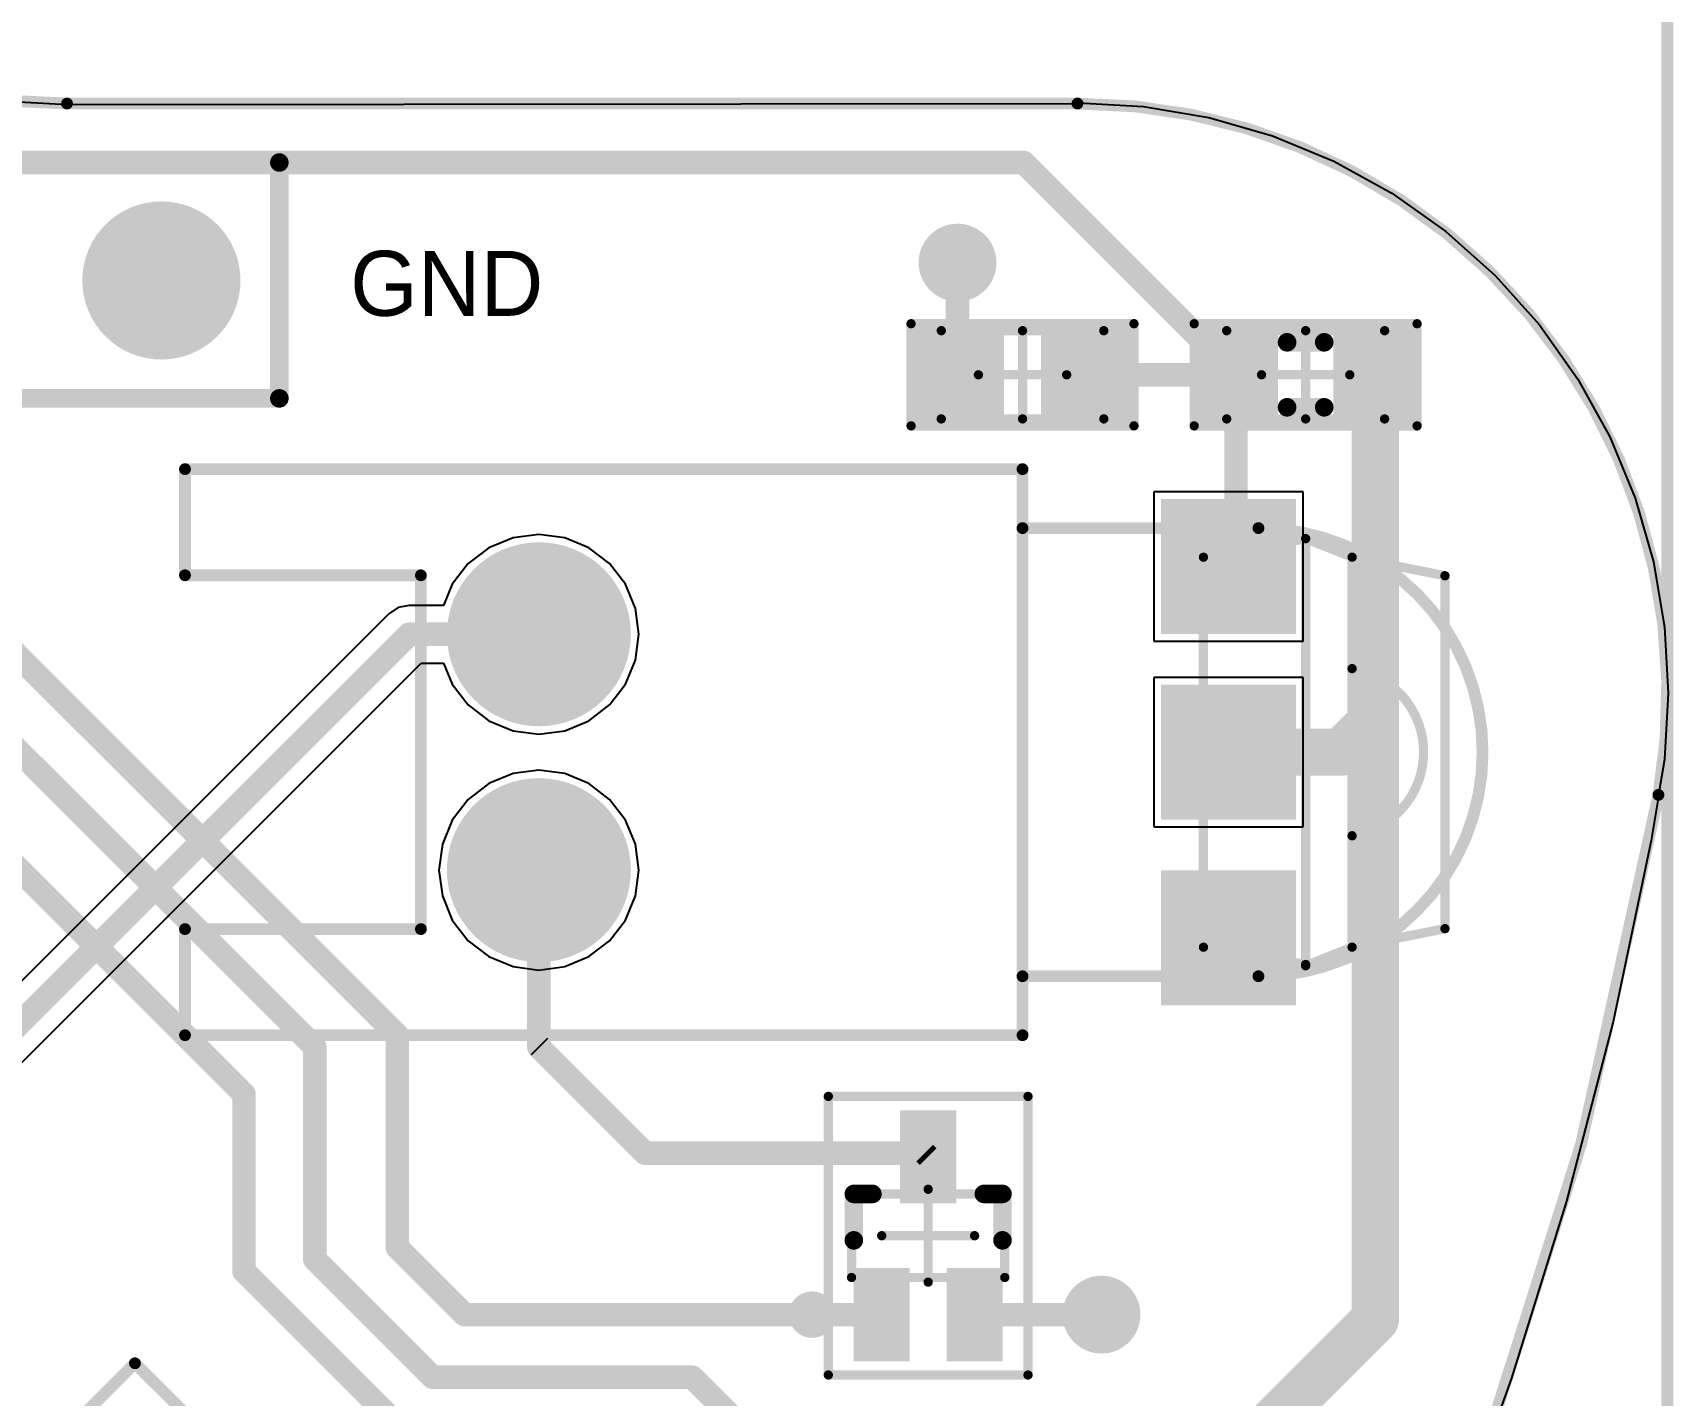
# Model space of a CAD drawing. Extents: x 6.31 to 9.67, y 3.49 to 7.65.
# Drawn here: x 8.975 to 9.671, y 4.399 to 4.977 of the extents above; entities that cross this region are included whole.
import ezdxf

# ---------------------------------------------------------------- set-up
doc = ezdxf.new("R2010")
doc.units = 0
for name, color, linetype in [('BOTTOMLAYER', 5, 'CONTINUOUS'), ('BOTTOMSOLDER', 6, 'CONTINUOUS'), ('MECHANICAL10', 56, 'CONTINUOUS'), ('MECHANICAL13', 56, 'CONTINUOUS'), ('MECHANICAL15', 56, 'CONTINUOUS'), ('MECHANICAL2', 216, 'CONTINUOUS'), ('MULTILAYER', 9, 'CONTINUOUS'), ('TOPLAYER', 1, 'CONTINUOUS'), ('TOPOVERLAY', 2, 'CONTINUOUS'), ('TOPPASTE', 8, 'CONTINUOUS'), ('TOPSOLDER', 216, 'CONTINUOUS')]:
    doc.layers.add(name, color=color, linetype=linetype)

msp = doc.modelspace()

# ---------------------------------------------------------------- linework, layer by layer
at = {"layer": 'BOTTOMLAYER'}
for p, q in [((8.9616933, 4.9482634), (8.9897285, 4.946689)), ((8.9897285, 4.946689), (9.418014, 4.9470829)), ((9.418014, 4.9470829), (9.4180142, 4.9470827)), ((9.4180142, 4.9470829), (9.4184075, 4.9474547)), ((9.4180142, 4.9470827), (9.4180142, 4.9470829)), ((9.4184075, 4.9474547), (9.4460494, 4.9459024)), ((9.4460494, 4.9459024), (9.4737321, 4.9411989)), ((9.4737321, 4.9411989), (9.5007141, 4.9334255)), ((9.5007141, 4.9334255), (9.526656, 4.92268)), ((9.526656, 4.92268), (9.5512318, 4.9090975)), ((9.5512318, 4.9090975), (9.5741322, 4.8928487)), ((9.5741322, 4.8928487), (9.5950694, 4.8741381)), ((9.5950694, 4.8741381), (9.61378, 4.8532009)), ((9.61378, 4.8532009), (9.6300288, 4.8303005)), ((9.6300288, 4.8303005), (9.6436113, 4.8057247)), ((9.6436113, 4.8057247), (9.6543568, 4.7797828)), ((9.5136581, 4.7824295), (9.4504455, 4.7824295)), ((9.4504455, 4.7824295), (9.4504455, 4.7192169)), ((9.5136581, 4.7192169), (9.5136581, 4.7824295)), ((9.6543568, 4.7797828), (9.6621302, 4.7528008)), ((9.1787648, 4.7630019), (9.1685478, 4.7587699)), ((9.189729, 4.7644454), (9.1787648, 4.7630019)), ((9.2006932, 4.7630019), (9.189729, 4.7644454)), ((9.2109102, 4.7587699), (9.2006932, 4.7630019)), ((9.1685478, 4.7587699), (9.1597743, 4.7520377)), ((9.2196837, 4.7520377), (9.2109102, 4.7587699)), ((9.1597743, 4.7520377), (9.1530421, 4.7432642)), ((9.2264159, 4.7432642), (9.2196837, 4.7520377)), ((9.6621302, 4.7528008), (9.6668337, 4.7251181)), ((9.1530421, 4.7432642), (9.1493365, 4.7343181)), ((9.2306479, 4.7330472), (9.2264159, 4.7432642)), ((9.1260775, 4.7307345), (8.8546611, 4.4593181)), ((9.1300468, 4.7333868), (9.1260775, 4.7307345)), ((9.134729, 4.7343181), (9.1300468, 4.7333868)), ((9.1493365, 4.7343181), (9.134729, 4.7343181)), ((9.2320914, 4.722083), (9.2306479, 4.7330472)), ((9.2306479, 4.7111188), (9.2320914, 4.722083)), ((9.6668337, 4.7251181), (9.6684081, 4.6970829)), ((9.4504455, 4.7192169), (9.5136581, 4.7192169)), ((8.8683805, 4.4384315), (9.1397969, 4.7098479)), ((9.1397969, 4.7098479), (9.1493365, 4.7098479)), ((9.1493365, 4.7098479), (9.1530421, 4.7009018)), ((9.2264159, 4.7009018), (9.2306479, 4.7111188)), ((9.1530421, 4.7009018), (9.1597743, 4.6921283)), ((9.2196837, 4.6921283), (9.2264159, 4.7009018)), ((9.5136581, 4.7036893), (9.4504455, 4.7036893)), ((9.4504455, 4.7036893), (9.4504455, 4.6404767)), ((9.5136581, 4.6404767), (9.5136581, 4.7036893)), ((9.6684081, 4.6970829), (9.6668337, 4.6690477)), ((9.1597743, 4.6921283), (9.1685478, 4.6853961)), ((9.2109102, 4.6853961), (9.2196837, 4.6921283)), ((9.1685478, 4.6853961), (9.1787648, 4.6811641)), ((9.1787648, 4.6811641), (9.189729, 4.6797206)), ((9.189729, 4.6797206), (9.2006932, 4.6811641)), ((9.2006932, 4.6811641), (9.2109102, 4.6853961)), ((9.6668337, 4.6690477), (9.6642735, 4.6539792)), ((9.1685478, 4.6587699), (9.1597743, 4.6520377)), ((9.1787648, 4.6630019), (9.1685478, 4.6587699)), ((9.189729, 4.6644454), (9.1787648, 4.6630019)), ((9.2006932, 4.6630019), (9.189729, 4.6644454)), ((9.2109102, 4.6587699), (9.2006932, 4.6630019)), ((9.2196837, 4.6520377), (9.2109102, 4.6587699)), ((9.1597743, 4.6520377), (9.1530421, 4.6432642)), ((9.2264159, 4.6432642), (9.2196837, 4.6520377)), ((9.6642702, 4.6532707), (9.6612287, 4.6346254)), ((9.6642702, 4.6539796), (9.6642701, 4.6539796)), ((9.6642701, 4.6539796), (9.6642701, 4.6539796)), ((9.6642701, 4.6539796), (9.6642701, 4.6539795)), ((9.6642701, 4.6539795), (9.6642701, 4.6539796)), ((9.6642701, 4.6539796), (9.6642701, 4.6539795)), ((9.6642701, 4.6539795), (9.6642701, 4.6539795)), ((9.6642701, 4.6539795), (9.6642701, 4.6539795)), ((9.6642701, 4.6539795), (9.6642701, 4.6539795)), ((9.6642701, 4.6539795), (9.6642701, 4.6539795)), ((9.6642701, 4.6539795), (9.6642702, 4.6532707)), ((9.6642703, 4.6539796), (9.6642702, 4.6539796)), ((9.6642705, 4.6539796), (9.6642703, 4.6539796)), ((9.6642703, 4.6539796), (9.6642703, 4.6539796)), ((9.6642703, 4.6539796), (9.6642703, 4.6539796)), ((9.6642703, 4.6539796), (9.6642703, 4.6539796)), ((9.6642703, 4.6539796), (9.6642703, 4.6539796)), ((9.6642706, 4.6539796), (9.6642705, 4.6539796)), ((9.6642722, 4.6539793), (9.6642706, 4.6539796)), ((9.6642706, 4.6539796), (9.6642706, 4.6539796)), ((9.6642734, 4.6539792), (9.6642722, 4.6539793)), ((9.6642735, 4.6539792), (9.6642734, 4.6539792)), ((9.6642734, 4.6539792), (9.6642734, 4.6539792)), ((9.6642734, 4.6539792), (9.6642734, 4.6539792)), ((9.6642734, 4.6539792), (9.6642734, 4.6539792)), ((9.1530421, 4.6432642), (9.1488101, 4.6330472)), ((9.2306479, 4.6330472), (9.2264159, 4.6432642)), ((9.4504455, 4.6404767), (9.5136581, 4.6404767)), ((9.1488101, 4.6330472), (9.1473666, 4.622083)), ((9.2320914, 4.622083), (9.2306479, 4.6330472)), ((9.6612287, 4.6346254), (9.6450148, 4.5577631)), ((9.1473666, 4.622083), (9.1488101, 4.6111188)), ((9.2306479, 4.6111188), (9.2320914, 4.622083)), ((9.1488101, 4.6111188), (9.1530421, 4.6009018)), ((9.2264159, 4.6009018), (9.2306479, 4.6111188)), ((9.1530421, 4.6009018), (9.1597743, 4.5921283)), ((9.2196837, 4.5921283), (9.2264159, 4.6009018)), ((9.1597743, 4.5921283), (9.1685478, 4.5853961)), ((9.2109102, 4.5853961), (9.2196837, 4.5921283)), ((9.1685478, 4.5853961), (9.1787648, 4.5811641)), ((9.2006932, 4.5811641), (9.2109102, 4.5853961)), ((9.1787648, 4.5811641), (9.189729, 4.5797206)), ((9.189729, 4.5797206), (9.2006932, 4.5811641)), ((9.6450148, 4.5577631), (9.6252685, 4.4817317)), ((9.6252685, 4.4817317), (9.6020318, 4.4066933)), ((9.6020318, 4.4066933), (9.5753544, 4.3328082))]:
    msp.add_line(p, q, dxfattribs=at)
for points, const_width in [([(9.0149652, 4.872083, 1), (9.0444928, 4.872083, 1)], 0.0295275), ([(9.36092, 4.879642, 1), (9.37342, 4.879642, 1)], 0.0125), ([(9.172229, 4.722083, 1), (9.207229, 4.722083, 1)], 0.035), ([(9.132229, 4.722083, 1), (9.137229, 4.722083, 1)], 0.005), ([(9.132229, 4.722083, 1), (9.137229, 4.722083, 1)], 0.005), ([(9.187229, 4.722083, 1), (9.192229, 4.722083, 1)], 0.005), ([(9.172229, 4.622083, 1), (9.207229, 4.622083, 1)], 0.035), ([(9.4219436, 4.4336184, 1), (9.4344436, 4.4336184, 1)], 0.0125)]:
    msp.add_lwpolyline(points, format="xyb", close=True, dxfattribs=dict(at, const_width=const_width))
at = {"layer": 'BOTTOMLAYER', "const_width": 0.01}
for points in [[(8.859729, 4.447083), (9.134729, 4.722083)], [(9.134729, 4.722083), (9.189729, 4.722083)]]:
    msp.add_lwpolyline(points, dxfattribs=at)
at = {"layer": 'BOTTOMLAYER'}
for points in [[(9.5066581, 4.7262169), (9.5066581, 4.7754295), (9.4574455, 4.7262169), (9.4574455, 4.7754295)], [(9.5066581, 4.6474767), (9.5066581, 4.6966893), (9.4574455, 4.6474767), (9.4574455, 4.6966893)], [(9.5066581, 4.5687365), (9.5066581, 4.6179491), (9.4574455, 4.5687365), (9.4574455, 4.6179491)]]:
    msp.add_solid(points, dxfattribs=at)
at = {"layer": 'BOTTOMSOLDER'}
for points, const_width in [([(9.0129652, 4.872083, 1), (9.0464928, 4.872083, 1)], 0.0335275), ([(9.35892, 4.879642, 1), (9.37542, 4.879642, 1)], 0.0165), ([(9.170229, 4.722083, 1), (9.209229, 4.722083, 1)], 0.039), ([(9.170229, 4.622083, 1), (9.209229, 4.622083, 1)], 0.039), ([(9.4199436, 4.4336184, 1), (9.4364436, 4.4336184, 1)], 0.0165)]:
    msp.add_lwpolyline(points, format="xyb", close=True, dxfattribs=dict(at, const_width=const_width))
for points in [[(9.5106581, 4.7222169), (9.5106581, 4.7794295), (9.4534455, 4.7222169), (9.4534455, 4.7794295)], [(9.5106581, 4.6434767), (9.5106581, 4.7006893), (9.4534455, 4.6434767), (9.4534455, 4.7006893)], [(9.5106581, 4.5647365), (9.5106581, 4.6219491), (9.4534455, 4.5647365), (9.4534455, 4.6219491)]]:
    msp.add_solid(points, dxfattribs=at)
at = {"layer": 'MECHANICAL10', "const_width": 0.005}
msp.add_lwpolyline([(9.6680142, 3.4970829), (9.6680142, 7.6470829)], dxfattribs=at)
at = {"layer": 'MECHANICAL13', "const_width": 0.003937}
for points in [[(9.3602802, 4.8507839), (9.4291779, 4.8507839)], [(9.3602802, 4.8133823), (9.3602802, 4.8507839)], [(9.4291779, 4.8133823), (9.4291779, 4.8507839)], [(9.4812644, 4.8133821), (9.4812644, 4.8507837)], [(9.4812644, 4.8507837), (9.5481935, 4.8507837)], [(9.5481935, 4.8133821), (9.5481935, 4.8507837)], [(9.3602802, 4.8133823), (9.4291779, 4.8133823)], [(9.4812644, 4.8133821), (9.5481935, 4.8133821)], [(9.3222487, 4.4847995), (9.3872094, 4.4847995)], [(9.3222487, 4.4493664), (9.3222487, 4.4847995)], [(9.3872094, 4.4493664), (9.3872094, 4.4847995)], [(9.3222487, 4.4493664), (9.3872094, 4.4493664)]]:
    msp.add_lwpolyline(points, dxfattribs=at)
at = {"layer": 'MECHANICAL13', "const_width": 0.0019685}
for points in [[(9.359296, 4.8507839, 1), (9.3612644, 4.8507839, 1)], [(9.359296, 4.8507839, 1), (9.3612644, 4.8507839, 1)], [(9.4281937, 4.8507839, 1), (9.4301621, 4.8507839, 1)], [(9.4281937, 4.8507839, 1), (9.4301621, 4.8507839, 1)], [(9.4802802, 4.8507837, 1), (9.4822486, 4.8507837, 1)], [(9.4802802, 4.8507837, 1), (9.4822486, 4.8507837, 1)], [(9.5472093, 4.8507837, 1), (9.5491777, 4.8507837, 1)], [(9.5472093, 4.8507837, 1), (9.5491777, 4.8507837, 1)], [(9.359296, 4.8133823, 1), (9.3612644, 4.8133823, 1)], [(9.359296, 4.8133823, 1), (9.3612644, 4.8133823, 1)], [(9.4281937, 4.8133823, 1), (9.4301621, 4.8133823, 1)], [(9.4281937, 4.8133823, 1), (9.4301621, 4.8133823, 1)], [(9.4802802, 4.8133821, 1), (9.4822486, 4.8133821, 1)], [(9.4802802, 4.8133821, 1), (9.4822486, 4.8133821, 1)], [(9.5472093, 4.8133821, 1), (9.5491777, 4.8133821, 1)], [(9.5472093, 4.8133821, 1), (9.5491777, 4.8133821, 1)], [(9.3212645, 4.4847995, 1), (9.3232329, 4.4847995, 1)], [(9.3212645, 4.4847995, 1), (9.3232329, 4.4847995, 1)], [(9.3862252, 4.4847995, 1), (9.3881936, 4.4847995, 1)], [(9.3862252, 4.4847995, 1), (9.3881936, 4.4847995, 1)], [(9.3212645, 4.4493664, 1), (9.3232329, 4.4493664, 1)], [(9.3212645, 4.4493664, 1), (9.3232329, 4.4493664, 1)], [(9.3862252, 4.4493664, 1), (9.3881936, 4.4493664, 1)], [(9.3862252, 4.4493664, 1), (9.3881936, 4.4493664, 1)]]:
    msp.add_lwpolyline(points, format="xyb", close=True, dxfattribs=at)
at = {"layer": 'MECHANICAL15', "const_width": 0.003937}
for points in [[(9.347485, 4.8537366), (9.4419731, 4.8537366)], [(9.347485, 4.8104295), (9.347485, 4.8537366)], [(9.4419731, 4.8104295), (9.4419731, 4.8537366)], [(9.4674848, 4.8104294), (9.4674848, 4.8537365)], [(9.4674848, 4.8537365), (9.561973, 4.8537365)], [(9.561973, 4.8104294), (9.561973, 4.8537365)], [(9.3947291, 4.8133823), (9.3947291, 4.8507839)], [(9.5147289, 4.8133821), (9.5147289, 4.8507837)], [(9.3760283, 4.8320831), (9.4134298, 4.8320831)], [(9.4960282, 4.8320829), (9.5334297, 4.8320829)], [(9.347485, 4.8104295), (9.4419731, 4.8104295)], [(9.4674848, 4.8104294), (9.561973, 4.8104294)], [(9.3124062, 4.5261381), (9.3970519, 4.5261381)], [(9.3124062, 4.4080278), (9.3124062, 4.5261381)], [(9.3970519, 4.4080278), (9.3970519, 4.5261381)], [(9.354729, 4.4473979), (9.354729, 4.486768)], [(9.335044, 4.467083), (9.3744141, 4.467083)], [(9.3124062, 4.4080278), (9.3970519, 4.4080278)]]:
    msp.add_lwpolyline(points, dxfattribs=at)
at = {"layer": 'MECHANICAL15', "const_width": 0.0019685}
for points in [[(9.3465008, 4.8537366, 1), (9.3484692, 4.8537366, 1)], [(9.3465008, 4.8537366, 1), (9.3484692, 4.8537366, 1)], [(9.4409889, 4.8537366, 1), (9.4429573, 4.8537366, 1)], [(9.4409889, 4.8537366, 1), (9.4429573, 4.8537366, 1)], [(9.4665006, 4.8537365, 1), (9.468469, 4.8537365, 1)], [(9.4665006, 4.8537365, 1), (9.468469, 4.8537365, 1)], [(9.5609888, 4.8537365, 1), (9.5629572, 4.8537365, 1)], [(9.5609888, 4.8537365, 1), (9.5629572, 4.8537365, 1)], [(9.3937449, 4.8507839, 1), (9.3957133, 4.8507839, 1)], [(9.5137447, 4.8507837, 1), (9.5157131, 4.8507837, 1)], [(9.3750441, 4.8320831, 1), (9.3770125, 4.8320831, 1)], [(9.4124456, 4.8320831, 1), (9.414414, 4.8320831, 1)], [(9.495044, 4.8320829, 1), (9.4970124, 4.8320829, 1)], [(9.5324455, 4.8320829, 1), (9.5344139, 4.8320829, 1)], [(9.3465008, 4.8104295, 1), (9.3484692, 4.8104295, 1)], [(9.3465008, 4.8104295, 1), (9.3484692, 4.8104295, 1)], [(9.3937449, 4.8133823, 1), (9.3957133, 4.8133823, 1)], [(9.4409889, 4.8104295, 1), (9.4429573, 4.8104295, 1)], [(9.4409889, 4.8104295, 1), (9.4429573, 4.8104295, 1)], [(9.4665006, 4.8104294, 1), (9.468469, 4.8104294, 1)], [(9.4665006, 4.8104294, 1), (9.468469, 4.8104294, 1)], [(9.5137447, 4.8133821, 1), (9.5157131, 4.8133821, 1)], [(9.5609888, 4.8104294, 1), (9.5629572, 4.8104294, 1)], [(9.5609888, 4.8104294, 1), (9.5629572, 4.8104294, 1)], [(9.311422, 4.5261381, 1), (9.3133904, 4.5261381, 1)], [(9.311422, 4.5261381, 1), (9.3133904, 4.5261381, 1)], [(9.3960677, 4.5261381, 1), (9.3980361, 4.5261381, 1)], [(9.3960677, 4.5261381, 1), (9.3980361, 4.5261381, 1)], [(9.3537448, 4.486768, 1), (9.3557132, 4.486768, 1)], [(9.3340598, 4.467083, 1), (9.3360282, 4.467083, 1)], [(9.3734299, 4.467083, 1), (9.3753983, 4.467083, 1)], [(9.3537448, 4.4473979, 1), (9.3557132, 4.4473979, 1)], [(9.311422, 4.4080278, 1), (9.3133904, 4.4080278, 1)], [(9.311422, 4.4080278, 1), (9.3133904, 4.4080278, 1)], [(9.3960677, 4.4080278, 1), (9.3980361, 4.4080278, 1)], [(9.3960677, 4.4080278, 1), (9.3980361, 4.4080278, 1)]]:
    msp.add_lwpolyline(points, format="xyb", close=True, dxfattribs=at)
at = {"layer": 'MECHANICAL2', "const_width": 0.005}
for points in [[(8.9897285, 4.9470829, -0.414213562372877), (8.7397285, 5.1970829)], [(9.4180142, 4.9470829, -0.4659262620050303), (9.6642704, 4.6539795)], [(9.6642703, 4.6539795, -0.2031041842308624), (8.9440042, 3.5401863)]]:
    msp.add_lwpolyline(points, format="xyb", dxfattribs=at)
msp.add_lwpolyline([(8.9897285, 4.9470829), (9.4180142, 4.9470829)], dxfattribs=at)
at = {"layer": 'MECHANICAL2', "const_width": 0.0025}
for points in [[(8.9884785, 4.9470829, 1), (8.9909785, 4.9470829, 1)], [(8.9884785, 4.9470829, 1), (8.9909785, 4.9470829, 1)], [(9.4167642, 4.9470829, 1), (9.4192642, 4.9470829, 1)], [(9.4167642, 4.9470829, 1), (9.4192642, 4.9470829, 1)], [(9.6630203, 4.6539795, 1), (9.6655203, 4.6539795, 1)], [(9.6630204, 4.6539795, 1), (9.6655204, 4.6539795, 1)]]:
    msp.add_lwpolyline(points, format="xyb", close=True, dxfattribs=at)
at = {"layer": 'MULTILAYER'}
for points, const_width in [([(9.0149652, 4.872083, 1), (9.0444928, 4.872083, 1)], 0.0295275), ([(9.36092, 4.879642, 1), (9.37342, 4.879642, 1)], 0.0125), ([(9.172229, 4.722083, 1), (9.207229, 4.722083, 1)], 0.035), ([(9.172229, 4.622083, 1), (9.207229, 4.622083, 1)], 0.035), ([(9.4219436, 4.4336184, 1), (9.4344436, 4.4336184, 1)], 0.0125)]:
    msp.add_lwpolyline(points, format="xyb", close=True, dxfattribs=dict(at, const_width=const_width))
for points in [[(9.5066581, 4.7262169), (9.5066581, 4.7754295), (9.4574455, 4.7262169), (9.4574455, 4.7754295)], [(9.5066581, 4.6474767), (9.5066581, 4.6966893), (9.4574455, 4.6474767), (9.4574455, 4.6966893)], [(9.5066581, 4.5687365), (9.5066581, 4.6179491), (9.4574455, 4.5687365), (9.4574455, 4.6179491)]]:
    msp.add_solid(points, dxfattribs=at)
at = {"layer": 'TOPLAYER'}
for points, const_width in [([(8.869729, 4.922083), (9.3952013, 4.922083)], 0.01), ([(9.3952013, 4.922083), (9.4852014, 4.8320829)], 0.01), ([(9.36717, 4.8320831), (9.36717, 4.879642)], 0.01), ([(9.5442565, 4.6866105), (9.5442565, 4.8320829)], 0.02), ([(9.4222881, 4.8320831), (9.4222883, 4.8320829)], 0.01), ([(9.4222883, 4.8320829), (9.4852014, 4.8320829)], 0.01), ([(9.4852014, 4.7539728), (9.4852014, 4.8320829)], 0.01), ([(8.869729, 4.812083), (9.129729, 4.552083)], 0.01), ([(8.844729, 4.797083), (9.094729, 4.547083)], 0.01), ([(8.814729, 4.777083), (9.064729, 4.527083)], 0.01), ([(9.4820518, 4.7508232), (9.4852014, 4.7539728)], 0.01), ([(9.529729, 4.672083), (9.5442565, 4.6866105)], 0.02), ([(9.5442565, 4.4316105), (9.5442565, 4.6866105)], 0.02), ([(9.4820518, 4.672083), (9.529729, 4.672083)], 0.02), ([(9.189729, 4.5475554), (9.189729, 4.622083)], 0.01), ([(9.129729, 4.462083), (9.129729, 4.552083)], 0.01), ([(9.094729, 4.457083), (9.094729, 4.547083)], 0.01), ([(9.189729, 4.5475554), (9.1902014, 4.547083)], 0.01), ([(9.189729, 4.547083), (9.2347291, 4.5020829)], 0.01), ([(9.064729, 4.452083), (9.064729, 4.527083)], 0.01), ([(9.2347291, 4.5020829), (9.3531936, 4.5020829)], 0.01), ([(9.3531936, 4.5020829), (9.354729, 4.5005475)], 0.01), ([(9.129729, 4.462083), (9.1581936, 4.4336184)], 0.01), ([(9.064729, 4.452083), (9.159729, 4.357083)], 0.01), ([(9.094729, 4.457083), (9.144729, 4.407083)], 0.01), ([(9.1581936, 4.4336184), (9.335044, 4.4336184)], 0.01), ([(9.3744141, 4.4336184), (9.4281936, 4.4336184)], 0.01), ([(9.429729, 4.317083), (9.5442565, 4.4316105)], 0.02), ([(9.144729, 4.407083), (9.254729, 4.407083)], 0.01), ([(9.254729, 4.407083), (9.3638498, 4.2979622)], 0.01)]:
    msp.add_lwpolyline(points, dxfattribs=dict(at, const_width=const_width))
for points, const_width in [([(9.3927013, 4.922083, 1), (9.3977013, 4.922083, 1)], 0.005), ([(9.3927013, 4.922083, 1), (9.3977013, 4.922083, 1)], 0.005), ([(9.0149652, 4.872083, 1), (9.0444928, 4.872083, 1)], 0.0295275), ([(9.36092, 4.879642, 1), (9.37342, 4.879642, 1)], 0.0125), ([(9.36467, 4.879642, 1), (9.36967, 4.879642, 1)], 0.005), ([(9.5392565, 4.8320829, 1), (9.5492565, 4.8320829, 1)], 0.01), ([(9.36467, 4.8320831, 1), (9.36967, 4.8320831, 1)], 0.005), ([(9.4197881, 4.8320831, 1), (9.4247881, 4.8320831, 1)], 0.005), ([(9.4197883, 4.8320829, 1), (9.4247883, 4.8320829, 1)], 0.005), ([(9.4197883, 4.8320829, 1), (9.4247883, 4.8320829, 1)], 0.005), ([(9.4827014, 4.8320829, 1), (9.4877014, 4.8320829, 1)], 0.005), ([(9.4827014, 4.8320829, 1), (9.4877014, 4.8320829, 1)], 0.005), ([(9.4827014, 4.8320829, 1), (9.4877014, 4.8320829, 1)], 0.005), ([(9.172229, 4.722083, 1), (9.207229, 4.722083, 1)], 0.035), ([(9.4795518, 4.7508232, 1), (9.4845518, 4.7508232, 1)], 0.005), ([(9.4827014, 4.7539728, 1), (9.4877014, 4.7539728, 1)], 0.005), ([(9.4827014, 4.7539728, 1), (9.4877014, 4.7539728, 1)], 0.005), ([(9.5392565, 4.6866105, 1), (9.5492565, 4.6866105, 1)], 0.01), ([(9.5392565, 4.6866105, 1), (9.5492565, 4.6866105, 1)], 0.01), ([(9.5392565, 4.6866105, 1), (9.5492565, 4.6866105, 1)], 0.01), ([(9.4770518, 4.672083, 1), (9.4870518, 4.672083, 1)], 0.01), ([(9.524729, 4.672083, 1), (9.534729, 4.672083, 1)], 0.01), ([(9.524729, 4.672083, 1), (9.534729, 4.672083, 1)], 0.01), ([(9.172229, 4.622083, 1), (9.207229, 4.622083, 1)], 0.035), ([(9.187229, 4.622083, 1), (9.192229, 4.622083, 1)], 0.005), ([(9.127229, 4.552083, 1), (9.132229, 4.552083, 1)], 0.005), ([(9.127229, 4.552083, 1), (9.132229, 4.552083, 1)], 0.005), ([(9.092229, 4.547083, 1), (9.097229, 4.547083, 1)], 0.005), ([(9.092229, 4.547083, 1), (9.097229, 4.547083, 1)], 0.005), ([(9.187229, 4.5475554, 1), (9.192229, 4.5475554, 1)], 0.005), ([(9.187229, 4.5475554, 1), (9.192229, 4.5475554, 1)], 0.005), ([(9.187229, 4.547083, 1), (9.192229, 4.547083, 1)], 0.005), ([(9.1877014, 4.547083, 1), (9.1927014, 4.547083, 1)], 0.005), ([(9.062229, 4.527083, 1), (9.067229, 4.527083, 1)], 0.005), ([(9.062229, 4.527083, 1), (9.067229, 4.527083, 1)], 0.005), ([(9.2322291, 4.5020829, 1), (9.2372291, 4.5020829, 1)], 0.005), ([(9.2322291, 4.5020829, 1), (9.2372291, 4.5020829, 1)], 0.005), ([(9.3506936, 4.5020829, 1), (9.3556936, 4.5020829, 1)], 0.005), ([(9.3506936, 4.5020829, 1), (9.3556936, 4.5020829, 1)], 0.005), ([(9.352229, 4.5005475, 1), (9.357229, 4.5005475, 1)], 0.005), ([(9.127229, 4.462083, 1), (9.132229, 4.462083, 1)], 0.005), ([(9.127229, 4.462083, 1), (9.132229, 4.462083, 1)], 0.005), ([(9.062229, 4.452083, 1), (9.067229, 4.452083, 1)], 0.005), ([(9.062229, 4.452083, 1), (9.067229, 4.452083, 1)], 0.005), ([(9.092229, 4.457083, 1), (9.097229, 4.457083, 1)], 0.005), ([(9.092229, 4.457083, 1), (9.097229, 4.457083, 1)], 0.005), ([(9.4219436, 4.4336184, 1), (9.4344436, 4.4336184, 1)], 0.0125), ([(9.1556936, 4.4336184, 1), (9.1606936, 4.4336184, 1)], 0.005), ([(9.1556936, 4.4336184, 1), (9.1606936, 4.4336184, 1)], 0.005), ([(9.332544, 4.4336184, 1), (9.337544, 4.4336184, 1)], 0.005), ([(9.3719141, 4.4336184, 1), (9.3769141, 4.4336184, 1)], 0.005), ([(9.4256936, 4.4336184, 1), (9.4306936, 4.4336184, 1)], 0.005), ([(9.5392565, 4.4316105, 1), (9.5492565, 4.4316105, 1)], 0.01), ([(9.5392565, 4.4316105, 1), (9.5492565, 4.4316105, 1)], 0.01), ([(9.142229, 4.407083, 1), (9.147229, 4.407083, 1)], 0.005), ([(9.142229, 4.407083, 1), (9.147229, 4.407083, 1)], 0.005), ([(9.252229, 4.407083, 1), (9.257229, 4.407083, 1)], 0.005), ([(9.252229, 4.407083, 1), (9.257229, 4.407083, 1)], 0.005)]:
    msp.add_lwpolyline(points, format="xyb", close=True, dxfattribs=dict(at, const_width=const_width))
for points in [[(9.382918, 4.8143666), (9.382918, 4.8497996), (9.351422, 4.8143666), (9.351422, 4.8497996)], [(9.4380361, 4.8143666), (9.4380361, 4.8497996), (9.4065401, 4.8143666), (9.4065401, 4.8497996)], [(9.4714219, 4.8497994), (9.4714219, 4.8143664), (9.4989809, 4.8497994), (9.4989809, 4.8143664)], [(9.530477, 4.8497994), (9.530477, 4.8143664), (9.558036, 4.8497994), (9.558036, 4.8143664)], [(9.5066581, 4.7262169), (9.5066581, 4.7754295), (9.4574455, 4.7262169), (9.4574455, 4.7754295)], [(9.5066581, 4.6474767), (9.5066581, 4.6966893), (9.4574455, 4.6474767), (9.4574455, 4.6966893)], [(9.5066581, 4.5687365), (9.5066581, 4.6179491), (9.4574455, 4.5687365), (9.4574455, 4.6179491)], [(9.362603, 4.5162955), (9.346855, 4.5162955), (9.362603, 4.4847995), (9.346855, 4.4847995)], [(9.342918, 4.4493664), (9.32717, 4.4493664), (9.342918, 4.4178704), (9.32717, 4.4178704)], [(9.3822881, 4.4493664), (9.3665401, 4.4493664), (9.3822881, 4.4178704), (9.3665401, 4.4178704)]]:
    msp.add_solid(points, dxfattribs=at)
at = {"layer": 'TOPOVERLAY'}
for points, const_width in [([(8.879729, 4.922083), (9.079729, 4.922083)], 0.007874), ([(9.079729, 4.822083), (9.079729, 4.922083)], 0.007874), ([(9.5068549, 4.8458625), (9.522603, 4.8458625)], 0.007874), ([(8.879729, 4.822083), (9.079729, 4.822083)], 0.007874), ([(9.5068549, 4.8183034), (9.522603, 4.8183034)], 0.007874), ([(9.039729, 4.792083), (9.394729, 4.792083)], 0.005), ([(9.039729, 4.747083), (9.039729, 4.792083)], 0.005), ([(9.394729, 4.552083), (9.394729, 4.792083)], 0.005), ([(9.394729, 4.767083), (9.494729, 4.767083)], 0.005), ([(9.4714219, 4.7547602), (9.514729, 4.7626342)], 0.003937), ([(9.514729, 4.5815318), (9.514729, 4.7626342)], 0.003937), ([(9.514729, 4.7626342), (9.534414, 4.7547602)], 0.003937), ([(9.4714219, 4.5894058), (9.4714219, 4.7547602)], 0.003937), ([(9.534414, 4.5894058), (9.534414, 4.7547602)], 0.003937), ([(9.534414, 4.7547602), (9.5737841, 4.7468861)], 0.003937), ([(9.039729, 4.747083), (9.139729, 4.747083)], 0.005), ([(9.139729, 4.597083), (9.139729, 4.747083)], 0.005), ([(9.5737841, 4.5972799), (9.5737841, 4.7468861)], 0.003937), ([(9.039729, 4.552083), (9.039729, 4.597083)], 0.005), ([(9.039729, 4.597083), (9.139729, 4.597083)], 0.005), ([(9.534414, 4.5894058), (9.5737841, 4.5972799)], 0.003937), ([(9.4714219, 4.5894058), (9.514729, 4.582083)], 0.003937), ([(9.514729, 4.5815318), (9.534414, 4.5894058)], 0.003937), ([(9.394729, 4.577083), (9.494729, 4.577083)], 0.005), ([(9.039729, 4.552083), (9.394729, 4.552083)], 0.005), ([(9.323233, 4.4651145), (9.323233, 4.4847995)], 0.007874), ([(9.323233, 4.4847995), (9.331107, 4.4847995)], 0.007874), ([(9.3783511, 4.4847995), (9.3862251, 4.4847995)], 0.007874), ([(9.3862251, 4.4651145), (9.3862251, 4.4847995)], 0.007874), ([(8.9866959, 4.381182), (9.0185158, 4.4130018)], 0.005), ([(9.0185158, 4.4130018), (9.2695387, 4.1619789)], 0.005)]:
    msp.add_lwpolyline(points, dxfattribs=dict(at, const_width=const_width))
for points, const_width in [([(9.0777605, 4.922083, 1), (9.0816975, 4.922083, 1)], 0.003937), ([(9.0777605, 4.922083, 1), (9.0816975, 4.922083, 1)], 0.003937), ([(9.5048864, 4.8458625, 1), (9.5088234, 4.8458625, 1)], 0.003937), ([(9.5206345, 4.8458625, 1), (9.5245715, 4.8458625, 1)], 0.003937), ([(9.0777605, 4.822083, 1), (9.0816975, 4.822083, 1)], 0.003937), ([(9.0777605, 4.822083, 1), (9.0816975, 4.822083, 1)], 0.003937), ([(9.5048864, 4.8183034, 1), (9.5088234, 4.8183034, 1)], 0.003937), ([(9.5206345, 4.8183034, 1), (9.5245715, 4.8183034, 1)], 0.003937), ([(9.038479, 4.792083, 1), (9.040979, 4.792083, 1)], 0.0025), ([(9.038479, 4.792083, 1), (9.040979, 4.792083, 1)], 0.0025), ([(9.393479, 4.792083, 1), (9.395979, 4.792083, 1)], 0.0025), ([(9.393479, 4.792083, 1), (9.395979, 4.792083, 1)], 0.0025), ([(9.393479, 4.767083, 1), (9.395979, 4.767083, 1)], 0.0025), ([(9.493479, 4.767083, 1), (9.495979, 4.767083, 1)], 0.0025), ([(9.493479, 4.767083, 1), (9.495979, 4.767083, 1)], 0.0025), ([(9.5137448, 4.7626342, 1), (9.5157132, 4.7626342, 1)], 0.0019685), ([(9.5137448, 4.7626342, 1), (9.5157132, 4.7626342, 1)], 0.0019685), ([(9.5137448, 4.7626342, 1), (9.5157132, 4.7626342, 1)], 0.0019685), ([(9.4704377, 4.7547602, 1), (9.4724061, 4.7547602, 1)], 0.0019685), ([(9.4704377, 4.7547602, 1), (9.4724061, 4.7547602, 1)], 0.0019685), ([(9.5334298, 4.7547602, 1), (9.5353982, 4.7547602, 1)], 0.0019685), ([(9.5334298, 4.7547602, 1), (9.5353982, 4.7547602, 1)], 0.0019685), ([(9.5334298, 4.7547602, 1), (9.5353982, 4.7547602, 1)], 0.0019685), ([(9.038479, 4.747083, 1), (9.040979, 4.747083, 1)], 0.0025), ([(9.038479, 4.747083, 1), (9.040979, 4.747083, 1)], 0.0025), ([(9.138479, 4.747083, 1), (9.140979, 4.747083, 1)], 0.0025), ([(9.138479, 4.747083, 1), (9.140979, 4.747083, 1)], 0.0025), ([(9.5727999, 4.7468861, 1), (9.5747683, 4.7468861, 1)], 0.0019685), ([(9.5727999, 4.7468861, 1), (9.5747683, 4.7468861, 1)], 0.0019685), ([(9.5334298, 4.7075161, 1), (9.5353982, 4.7075161, 1)], 0.0019685), ([(9.5334298, 4.6366499, 1), (9.5353982, 4.6366499, 1)], 0.0019685), ([(9.038479, 4.597083, 1), (9.040979, 4.597083, 1)], 0.0025), ([(9.038479, 4.597083, 1), (9.040979, 4.597083, 1)], 0.0025), ([(9.138479, 4.597083, 1), (9.140979, 4.597083, 1)], 0.0025), ([(9.138479, 4.597083, 1), (9.140979, 4.597083, 1)], 0.0025), ([(9.5727999, 4.5972799, 1), (9.5747683, 4.5972799, 1)], 0.0019685), ([(9.5727999, 4.5972799, 1), (9.5747683, 4.5972799, 1)], 0.0019685), ([(9.4704377, 4.5894058, 1), (9.4724061, 4.5894058, 1)], 0.0019685), ([(9.4704377, 4.5894058, 1), (9.4724061, 4.5894058, 1)], 0.0019685), ([(9.5334298, 4.5894058, 1), (9.5353982, 4.5894058, 1)], 0.0019685), ([(9.5334298, 4.5894058, 1), (9.5353982, 4.5894058, 1)], 0.0019685), ([(9.5334298, 4.5894058, 1), (9.5353982, 4.5894058, 1)], 0.0019685), ([(9.5137448, 4.582083, 1), (9.5157132, 4.582083, 1)], 0.0019685), ([(9.5137448, 4.5815318, 1), (9.5157132, 4.5815318, 1)], 0.0019685), ([(9.5137448, 4.5815318, 1), (9.5157132, 4.5815318, 1)], 0.0019685), ([(9.393479, 4.577083, 1), (9.395979, 4.577083, 1)], 0.0025), ([(9.493479, 4.577083, 1), (9.495979, 4.577083, 1)], 0.0025), ([(9.493479, 4.577083, 1), (9.495979, 4.577083, 1)], 0.0025), ([(9.038479, 4.552083, 1), (9.040979, 4.552083, 1)], 0.0025), ([(9.038479, 4.552083, 1), (9.040979, 4.552083, 1)], 0.0025), ([(9.393479, 4.552083, 1), (9.395979, 4.552083, 1)], 0.0025), ([(9.393479, 4.552083, 1), (9.395979, 4.552083, 1)], 0.0025), ([(9.3212645, 4.4847995, 1), (9.3252015, 4.4847995, 1)], 0.003937), ([(9.3212645, 4.4847995, 1), (9.3252015, 4.4847995, 1)], 0.003937), ([(9.3291385, 4.4847995, 1), (9.3330755, 4.4847995, 1)], 0.003937), ([(9.3763826, 4.4847995, 1), (9.3803196, 4.4847995, 1)], 0.003937), ([(9.3842566, 4.4847995, 1), (9.3881936, 4.4847995, 1)], 0.003937), ([(9.3842566, 4.4847995, 1), (9.3881936, 4.4847995, 1)], 0.003937), ([(9.3212645, 4.4651145, 1), (9.3252015, 4.4651145, 1)], 0.003937), ([(9.3842566, 4.4651145, 1), (9.3881936, 4.4651145, 1)], 0.003937), ([(9.3104377, 4.4336184, 1), (9.3005951, 4.4336184, 1)], 0.0098425), ([(9.2981345, 4.4336184, 1), (9.3030557, 4.4336184, 1)], 0.0049212), ([(9.3079771, 4.4336184, 1), (9.3128983, 4.4336184, 1)], 0.0049212), ([(9.0172658, 4.4130018, 1), (9.0197658, 4.4130018, 1)], 0.0025), ([(9.0172658, 4.4130018, 1), (9.0197658, 4.4130018, 1)], 0.0025)]:
    msp.add_lwpolyline(points, format="xyb", close=True, dxfattribs=dict(at, const_width=const_width))
for points, const_width in [([(9.494729, 4.767083, -0.9999999999992556), (9.494729, 4.577083)], 0.005), ([(9.534414, 4.7075161, -0.855555963209994), (9.534414, 4.6366499)], 0.003937)]:
    msp.add_lwpolyline(points, format="xyb", dxfattribs=dict(at, const_width=const_width))
at = {"layer": 'TOPPASTE'}
for points in [[(9.382918, 4.8143666), (9.382918, 4.8497996), (9.351422, 4.8143666), (9.351422, 4.8497996)], [(9.4380361, 4.8143666), (9.4380361, 4.8497996), (9.4065401, 4.8143666), (9.4065401, 4.8497996)], [(9.4714219, 4.8497994), (9.4714219, 4.8143664), (9.4989809, 4.8497994), (9.4989809, 4.8143664)], [(9.530477, 4.8497994), (9.530477, 4.8143664), (9.558036, 4.8497994), (9.558036, 4.8143664)], [(9.362603, 4.5162955), (9.346855, 4.5162955), (9.362603, 4.4847995), (9.346855, 4.4847995)], [(9.342918, 4.4493664), (9.32717, 4.4493664), (9.342918, 4.4178704), (9.32717, 4.4178704)], [(9.3822881, 4.4493664), (9.3665401, 4.4493664), (9.3822881, 4.4178704), (9.3665401, 4.4178704)]]:
    msp.add_solid(points, dxfattribs=at)
at = {"layer": 'TOPSOLDER'}
for points, const_width in [([(9.0129652, 4.872083, 1), (9.0464928, 4.872083, 1)], 0.0335275), ([(9.35892, 4.879642, 1), (9.37542, 4.879642, 1)], 0.0165), ([(9.170229, 4.722083, 1), (9.209229, 4.722083, 1)], 0.039), ([(9.170229, 4.622083, 1), (9.209229, 4.622083, 1)], 0.039), ([(9.4199436, 4.4336184, 1), (9.4364436, 4.4336184, 1)], 0.0165)]:
    msp.add_lwpolyline(points, format="xyb", close=True, dxfattribs=dict(at, const_width=const_width))
for points in [[(9.386918, 4.8103666), (9.386918, 4.8537996), (9.347422, 4.8103666), (9.347422, 4.8537996)], [(9.4420361, 4.8103666), (9.4420361, 4.8537996), (9.4025401, 4.8103666), (9.4025401, 4.8537996)], [(9.4674219, 4.8537994), (9.4674219, 4.8103664), (9.5029809, 4.8537994), (9.5029809, 4.8103664)], [(9.526477, 4.8537994), (9.526477, 4.8103664), (9.562036, 4.8537994), (9.562036, 4.8103664)], [(9.5106581, 4.7222169), (9.5106581, 4.7794295), (9.4534455, 4.7222169), (9.4534455, 4.7794295)], [(9.5106581, 4.6434767), (9.5106581, 4.7006893), (9.4534455, 4.6434767), (9.4534455, 4.7006893)], [(9.5106581, 4.5647365), (9.5106581, 4.6219491), (9.4534455, 4.5647365), (9.4534455, 4.6219491)], [(9.366603, 4.5202955), (9.342855, 4.5202955), (9.366603, 4.4807995), (9.342855, 4.4807995)], [(9.346918, 4.4533664), (9.32317, 4.4533664), (9.346918, 4.4138704), (9.32317, 4.4138704)], [(9.3862881, 4.4533664), (9.3625401, 4.4533664), (9.3862881, 4.4138704), (9.3625401, 4.4138704)]]:
    msp.add_solid(points, dxfattribs=at)

# ---------------------------------------------------------------- texts
at = {"layer": 'TOPOVERLAY'}
msp.add_text('GND', height=0.0275591, rotation=359.9999999998294, dxfattribs=at).set_placement((9.109729, 4.857083))

doc.saveas('drawing.dxf')
